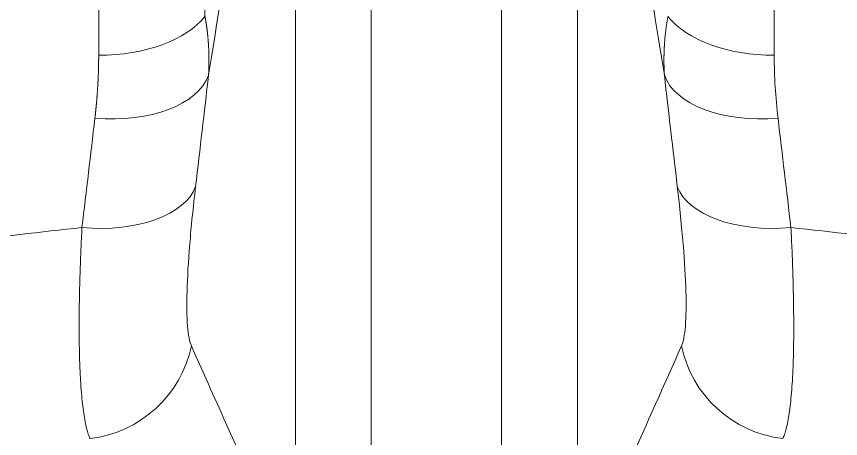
# Model space of a CAD drawing. Header units: millimetres. Extents: x 4664 to 8864, y -38 to 2932.
# Drawn here: x 7917.25 to 7926.51, y 2250.14 to 2254.89 of the extents above; entities that cross this region are included whole.
import ezdxf

# ---------------------------------------------------------------- set-up
doc = ezdxf.new("R2010")
doc.units = ezdxf.units.MM

msp = doc.modelspace()

# ---------------------------------------------------------------- linework, layer by layer
at = {"lineweight": 5}
for p, q in [((7918.1762, 2254.457), (7918.1762, 2271.1336)), ((7925.7689, 2271.1336), (7925.7689, 2254.457)), ((7919.3708, 2270.7219), (7919.3708, 2254.8945)), ((7920.3888, 2248.5495), (7920.3888, 2260.617)), ((7923.5563, 2260.617), (7923.5563, 2248.5495)), ((7921.2402, 2260.435), (7921.2402, 2246.9395)), ((7922.7049, 2246.9395), (7922.7049, 2260.435))]:
    msp.add_line(p, q, dxfattribs=at)
for centre, major_axis, ratio, start_param, end_param in [((7910.995, 2236.4157), (10.432, 52.5413), 0.095617, 5.077278, 5.209964), ((7932.9501, 2236.4157), (-10.432, 52.5413), 0.095617, 1.073221, 1.205907), ((7918.1762, 2255.1909), (1.3059, 0), 0.561976, 4.712389, 5.867354), ((7925.7689, 2255.1909), (1.3059, 0), 0.561976, 3.557424, 4.712389), ((7918.1336, 2254.4695), (1.2975, -0.1484), 0.549598, 4.77516, 6.157737), ((7905.4478, 2213.9442), (13.6589, 72.9615), 0.10331, 5.296142, 5.316597), ((7925.8114, 2254.4695), (1.2975, 0.1484), 0.549598, 3.267041, 4.649618), ((7938.4972, 2213.9442), (-13.6589, 72.9615), 0.10331, 0.966589, 0.987043), ((7904.1707, 2214.1806), (13.6641, 71.6548), 0.105061, 5.296836, 5.317291), ((7939.7743, 2214.1806), (-13.6641, 71.6548), 0.105061, 0.965895, 0.986349), ((7917.9884, 2253.2166), (1.297, -0.1524), 0.532307, 4.774835, 6.159394), ((7925.9567, 2253.2166), (1.297, 0.1524), 0.532307, 3.265384, 4.649943), ((7917.941, 2251.423), (1.1924, 0.5326), 0.983264, 4.405025, 5.672115), ((7926.004, 2251.423), (1.1924, -0.5326), 0.983264, 3.752663, 5.019753)]:
    msp.add_ellipse(centre, major_axis=major_axis, ratio=ratio, start_param=start_param, end_param=end_param, dxfattribs=at)
for points, knots in [([(7919.3708, 2254.8945), (7919.3713, 2254.892), (7919.3722, 2254.887), (7919.3736, 2254.8795), (7919.3749, 2254.8719), (7919.3763, 2254.8643), (7919.3776, 2254.8567), (7919.3789, 2254.849), (7919.3802, 2254.8413), (7919.3815, 2254.8336), (7919.3827, 2254.8258), (7919.3839, 2254.818), (7919.3852, 2254.8101), (7919.3863, 2254.8022), (7919.3875, 2254.7942), (7919.3887, 2254.7863), (7919.3898, 2254.7782), (7919.3909, 2254.7702), (7919.392, 2254.7621), (7919.3931, 2254.7539), (7919.3942, 2254.7457), (7919.3952, 2254.7375), (7919.3962, 2254.7293), (7919.3972, 2254.721), (7919.3982, 2254.7126), (7919.3991, 2254.7043), (7919.4, 2254.6958), (7919.4009, 2254.6874), (7919.4018, 2254.6789), (7919.4027, 2254.6704), (7919.4035, 2254.6618), (7919.4043, 2254.6532), (7919.4051, 2254.6445), (7919.4059, 2254.6358), (7919.4066, 2254.6271), (7919.4073, 2254.6183), (7919.408, 2254.6095), (7919.4086, 2254.6007), (7919.4092, 2254.5918), (7919.4098, 2254.5828), (7919.4104, 2254.5739), (7919.411, 2254.564), (7919.4116, 2254.5532), (7919.4123, 2254.5413), (7919.4128, 2254.5293), (7919.4134, 2254.5171), (7919.4138, 2254.5046), (7919.4143, 2254.492), (7919.4147, 2254.4792), (7919.415, 2254.4663), (7919.4153, 2254.4531), (7919.4155, 2254.4397), (7919.4156, 2254.4262), (7919.4157, 2254.4125), (7919.4157, 2254.3986), (7919.4157, 2254.3844), (7919.4155, 2254.3702), (7919.4153, 2254.3557), (7919.4151, 2254.341), (7919.4147, 2254.3261), (7919.4143, 2254.3111), (7919.4137, 2254.2958), (7919.4131, 2254.2804), (7919.4124, 2254.2648), (7919.4116, 2254.249), (7919.411, 2254.2384), (7919.4107, 2254.2331)], [0, 0, 0, 0, 0.011398, 0.022851, 0.034361, 0.045928, 0.057551, 0.06923, 0.080965, 0.092757, 0.104606, 0.11651, 0.128472, 0.140489, 0.152564, 0.164695, 0.176882, 0.189126, 0.201426, 0.213783, 0.226197, 0.238667, 0.251194, 0.263778, 0.276418, 0.289115, 0.301869, 0.31468, 0.327547, 0.340471, 0.353452, 0.366489, 0.379583, 0.392735, 0.405942, 0.419207, 0.432529, 0.445907, 0.459342, 0.472835, 0.486384, 0.49999, 0.517598, 0.535485, 0.553653, 0.5721, 0.590827, 0.609834, 0.629122, 0.648689, 0.668538, 0.688667, 0.709077, 0.729767, 0.750739, 0.771992, 0.793526, 0.815341, 0.837438, 0.859816, 0.882476, 0.905417, 0.92864, 0.952145, 0.975931, 1, 1, 1, 1]), ([(7924.5344, 2254.2331), (7924.5342, 2254.2355), (7924.5339, 2254.2403), (7924.5335, 2254.2476), (7924.5332, 2254.2547), (7924.5328, 2254.2619), (7924.5325, 2254.269), (7924.5321, 2254.2761), (7924.5318, 2254.2831), (7924.5316, 2254.2901), (7924.5313, 2254.297), (7924.531, 2254.304), (7924.5308, 2254.3108), (7924.5306, 2254.3177), (7924.5304, 2254.3245), (7924.5302, 2254.3312), (7924.5301, 2254.338), (7924.5299, 2254.3446), (7924.5298, 2254.3513), (7924.5297, 2254.3579), (7924.5296, 2254.3645), (7924.5295, 2254.371), (7924.5294, 2254.3775), (7924.5294, 2254.3839), (7924.5294, 2254.3904), (7924.5293, 2254.3967), (7924.5293, 2254.4031), (7924.5293, 2254.4094), (7924.5294, 2254.4156), (7924.5294, 2254.4219), (7924.5295, 2254.428), (7924.5295, 2254.4342), (7924.5296, 2254.4403), (7924.5297, 2254.4464), (7924.5298, 2254.4524), (7924.5299, 2254.4584), (7924.53, 2254.4643), (7924.5302, 2254.4702), (7924.5303, 2254.4761), (7924.5305, 2254.482), (7924.5306, 2254.4878), (7924.5308, 2254.4935), (7924.531, 2254.4992), (7924.5312, 2254.5049), (7924.5314, 2254.5106), (7924.5317, 2254.5162), (7924.5319, 2254.5217), (7924.5321, 2254.5273), (7924.5324, 2254.5327), (7924.5326, 2254.5382), (7924.5329, 2254.5436), (7924.5332, 2254.549), (7924.5335, 2254.5543), (7924.5338, 2254.5596), (7924.5343, 2254.5688), (7924.5351, 2254.582), (7924.5363, 2254.5989), (7924.5375, 2254.6158), (7924.5389, 2254.6325), (7924.5403, 2254.649), (7924.5419, 2254.6654), (7924.5435, 2254.6817), (7924.5452, 2254.6978), (7924.547, 2254.7138), (7924.5489, 2254.7296), (7924.5508, 2254.7453), (7924.5528, 2254.7609), (7924.5549, 2254.7763), (7924.5571, 2254.7916), (7924.5594, 2254.8067), (7924.5617, 2254.8217), (7924.5641, 2254.8365), (7924.5665, 2254.8512), (7924.569, 2254.8657), (7924.5716, 2254.8802), (7924.5734, 2254.8897), (7924.5742, 2254.8945)], [0, 0, 0, 0, 0.010932, 0.021807, 0.032623, 0.043382, 0.054084, 0.064727, 0.075313, 0.085841, 0.096312, 0.106724, 0.117079, 0.127377, 0.137617, 0.147799, 0.157923, 0.16799, 0.177999, 0.18795, 0.197844, 0.20768, 0.217459, 0.227179, 0.236843, 0.246449, 0.255997, 0.265487, 0.27492, 0.284296, 0.293614, 0.302874, 0.312077, 0.321223, 0.330311, 0.339341, 0.348314, 0.35723, 0.366088, 0.374888, 0.383631, 0.392317, 0.400946, 0.409517, 0.41803, 0.426487, 0.434886, 0.443227, 0.451512, 0.459739, 0.467908, 0.476021, 0.484076, 0.492074, 0.500014, 0.525883, 0.551544, 0.577, 0.602248, 0.627291, 0.652128, 0.676758, 0.701182, 0.725401, 0.749413, 0.77322, 0.796821, 0.820217, 0.843407, 0.866392, 0.889172, 0.911747, 0.934117, 0.956283, 0.978244, 1, 1, 1, 1]), ([(7918.1336, 2253.7485), (7918.1341, 2253.7527), (7918.1351, 2253.7611), (7918.1365, 2253.7737), (7918.1379, 2253.7863), (7918.1393, 2253.7988), (7918.1406, 2253.8114), (7918.142, 2253.8239), (7918.1433, 2253.8364), (7918.1445, 2253.8489), (7918.1458, 2253.8614), (7918.147, 2253.8739), (7918.1482, 2253.8864), (7918.1494, 2253.8988), (7918.1506, 2253.9112), (7918.1517, 2253.9237), (7918.1528, 2253.9361), (7918.1539, 2253.9485), (7918.1549, 2253.9609), (7918.1559, 2253.9732), (7918.1569, 2253.9856), (7918.1579, 2253.9979), (7918.1589, 2254.0103), (7918.1598, 2254.0226), (7918.1607, 2254.0349), (7918.1615, 2254.0472), (7918.1624, 2254.0594), (7918.1632, 2254.0717), (7918.164, 2254.084), (7918.1648, 2254.0962), (7918.1655, 2254.1084), (7918.1663, 2254.1206), (7918.167, 2254.1328), (7918.1676, 2254.145), (7918.1683, 2254.1572), (7918.1689, 2254.1693), (7918.1695, 2254.1815), (7918.1701, 2254.1936), (7918.1706, 2254.2057), (7918.1711, 2254.2178), (7918.1716, 2254.2299), (7918.1721, 2254.242), (7918.1725, 2254.254), (7918.1729, 2254.2661), (7918.1733, 2254.2781), (7918.1737, 2254.2901), (7918.174, 2254.3021), (7918.1744, 2254.3141), (7918.1746, 2254.3261), (7918.1749, 2254.3381), (7918.1752, 2254.35), (7918.1754, 2254.362), (7918.1756, 2254.3739), (7918.1757, 2254.3858), (7918.1759, 2254.3977), (7918.176, 2254.4096), (7918.1761, 2254.4215), (7918.1761, 2254.4333), (7918.1762, 2254.4452), (7918.1762, 2254.4531), (7918.1762, 2254.457)], [0, 0, 0, 0, 0.017766, 0.035513, 0.05324, 0.070949, 0.088638, 0.106308, 0.123959, 0.141592, 0.159205, 0.176799, 0.194374, 0.211931, 0.229469, 0.246988, 0.264488, 0.28197, 0.299433, 0.316878, 0.334304, 0.351711, 0.369101, 0.386471, 0.403824, 0.421158, 0.438474, 0.455772, 0.473052, 0.490314, 0.507557, 0.524783, 0.541991, 0.55918, 0.576353, 0.593507, 0.610643, 0.627762, 0.644863, 0.661947, 0.679013, 0.696061, 0.713092, 0.730106, 0.747102, 0.764081, 0.781043, 0.797988, 0.814915, 0.831825, 0.848719, 0.865595, 0.882454, 0.899297, 0.916123, 0.932931, 0.949724, 0.966499, 0.983258, 1, 1, 1, 1]), ([(7919.2654, 2252.9802), (7919.238, 2252.7463), (7919.2162, 2252.5308), (7919.1838, 2252.1363), (7919.1732, 2251.9554), (7919.1604, 2251.492), (7919.1767, 2251.2792), (7919.2181, 2251.1866)], [0, 0, 0, 0, 0.25, 0.25, 0.5, 0.5, 1, 1, 1, 1]), ([(7924.727, 2251.1866), (7924.7476, 2251.2329), (7924.7619, 2251.308), (7924.7783, 2251.5133), (7924.7804, 2251.6454), (7924.7677, 2252.108), (7924.7345, 2252.5126), (7924.6796, 2252.9802)], [0, 0, 0, 0, 0.25, 0.25, 0.5, 0.5, 1, 1, 1, 1]), ([(7907.1203, 2249.8159), (7907.5568, 2249.9932), (7908.4333, 2250.3311), (7909.7582, 2250.7885), (7910.6484, 2251.061), (7911.3185, 2251.2532), (7911.5424, 2251.3153), (7911.8787, 2251.4054), (7912.0471, 2251.4497), (7912.2437, 2251.5001), (7912.3421, 2251.525), (7912.3914, 2251.5374), (7912.416, 2251.5435), (7912.4283, 2251.5466), (7912.4344, 2251.5481), (7912.4375, 2251.5489), (7912.4391, 2251.5493), (7912.4397, 2251.5494), (7912.4402, 2251.5495), (7912.4404, 2251.5496), (7912.8995, 2251.664), (7913.8191, 2251.8757), (7915.2035, 2252.1427), (7916.593, 2252.3594), (7917.5227, 2252.4707), (7917.9884, 2252.518)], [0, 0, 0, 0, 0.125, 0.25, 0.375, 0.375, 0.4375, 0.4375, 0.46875, 0.484375, 0.492187, 0.496094, 0.498047, 0.499023, 0.499512, 0.499756, 0.499878, 0.499939, 0.499939, 0.5, 0.5, 0.625, 0.75, 0.875, 1, 1, 1, 1]), ([(7918.0794, 2250.1444), (7918.0726, 2250.1586), (7918.0659, 2250.175), (7918.0531, 2250.2126), (7918.0469, 2250.2337), (7918.0349, 2250.2808), (7918.0292, 2250.3068), (7918.0183, 2250.3639), (7918.0131, 2250.3949), (7918.0032, 2250.462), (7917.9986, 2250.4981), (7917.9899, 2250.5754), (7917.9859, 2250.6166), (7917.9786, 2250.7043), (7917.9753, 2250.7506), (7917.9709, 2250.824), (7917.9695, 2250.8491), (7917.9676, 2250.8877), (7917.9667, 2250.9072), (7917.9657, 2250.9304), (7917.9652, 2250.9421), (7917.965, 2250.948), (7917.9649, 2250.951), (7917.9648, 2250.9524), (7917.9648, 2250.9532), (7917.9648, 2250.9535), (7917.9648, 2250.9537), (7917.9648, 2250.9538), (7917.9648, 2250.9539), (7917.9648, 2250.9539), (7917.9648, 2250.9539), (7917.9629, 2251.0017), (7917.9613, 2251.0522), (7917.9588, 2251.1586), (7917.9579, 2251.2144), (7917.9568, 2251.3318), (7917.9566, 2251.3932), (7917.9569, 2251.4896), (7917.9571, 2251.5224), (7917.9575, 2251.5727), (7917.9578, 2251.5981), (7917.9582, 2251.6282), (7917.9584, 2251.6433), (7917.9585, 2251.6509), (7917.9586, 2251.6548), (7917.9586, 2251.6567), (7917.9586, 2251.6576), (7917.9586, 2251.6581), (7917.9586, 2251.6583), (7917.9586, 2251.6584), (7917.9586, 2251.6585), (7917.9586, 2251.6585), (7917.9586, 2251.6586), (7917.9595, 2251.7166), (7917.9607, 2251.7779), (7917.9639, 2251.9073), (7917.9659, 2251.9753), (7917.9707, 2252.1185), (7917.9735, 2252.1935), (7917.9802, 2252.3506), (7917.984, 2252.4326), (7917.9884, 2252.518)], [0, 0, 0, 0, 0.0625, 0.0625, 0.125, 0.125, 0.1875, 0.1875, 0.25, 0.25, 0.3125, 0.3125, 0.375, 0.375, 0.4375, 0.4375, 0.46875, 0.46875, 0.484375, 0.492187, 0.496094, 0.498047, 0.499023, 0.499512, 0.499756, 0.499878, 0.499939, 0.499969, 0.499985, 0.499985, 0.5, 0.5, 0.5625, 0.5625, 0.625, 0.625, 0.6875, 0.6875, 0.71875, 0.71875, 0.734375, 0.742187, 0.746094, 0.748047, 0.749023, 0.749512, 0.749756, 0.749878, 0.749939, 0.749969, 0.749985, 0.749985, 0.75, 0.75, 0.8125, 0.8125, 0.875, 0.875, 0.9375, 0.9375, 1, 1, 1, 1]), ([(7925.9567, 2252.518), (7925.9613, 2252.4291), (7925.9652, 2252.3429), (7925.9721, 2252.1765), (7925.975, 2252.0963), (7925.9798, 2251.9419), (7925.9818, 2251.8678), (7925.9848, 2251.7256), (7925.9859, 2251.6575), (7925.9874, 2251.5275), (7925.9878, 2251.4655), (7925.9879, 2251.3475), (7925.9876, 2251.2914), (7925.9865, 2251.185), (7925.9856, 2251.1347), (7925.9839, 2251.0632), (7925.9832, 2251.0401), (7925.9822, 2251.0064), (7925.9816, 2250.9898), (7925.9809, 2250.9708), (7925.9806, 2250.9615), (7925.9804, 2250.9568), (7925.9803, 2250.9545), (7925.9802, 2250.9533), (7925.9802, 2250.9527), (7925.9802, 2250.9525), (7925.9802, 2250.9523), (7925.9802, 2250.9522), (7925.9802, 2250.9522), (7925.9802, 2250.9522), (7925.9802, 2250.9521), (7925.9802, 2250.9521), (7925.9781, 2250.8983), (7925.9755, 2250.847), (7925.9697, 2250.7494), (7925.9664, 2250.7031), (7925.959, 2250.6157), (7925.955, 2250.5745), (7925.9464, 2250.4974), (7925.9417, 2250.4614), (7925.9319, 2250.3944), (7925.9267, 2250.3635), (7925.9158, 2250.3066), (7925.9101, 2250.2806), (7925.8981, 2250.2336), (7925.8919, 2250.2125), (7925.8791, 2250.175), (7925.8725, 2250.1586), (7925.8656, 2250.1444)], [0, 0, 0, 0, 0.0625, 0.0625, 0.125, 0.125, 0.1875, 0.1875, 0.25, 0.25, 0.3125, 0.3125, 0.375, 0.375, 0.4375, 0.4375, 0.46875, 0.46875, 0.484375, 0.492187, 0.496094, 0.498047, 0.499023, 0.499512, 0.499756, 0.499878, 0.499939, 0.499969, 0.499985, 0.499992, 0.499992, 0.5, 0.5, 0.5625, 0.5625, 0.625, 0.625, 0.6875, 0.6875, 0.75, 0.75, 0.8125, 0.8125, 0.875, 0.875, 0.9375, 0.9375, 1, 1, 1, 1]), ([(7925.9567, 2252.518), (7926.4227, 2252.4706), (7927.353, 2252.3593), (7928.7435, 2252.1424), (7929.6671, 2251.9642), (7930.3585, 2251.8179), (7930.5888, 2251.767), (7930.9339, 2251.6875), (7931.1063, 2251.647), (7931.3074, 2251.5983), (7931.4079, 2251.5736), (7931.4582, 2251.5612), (7931.4833, 2251.5549), (7931.4958, 2251.5518), (7931.5021, 2251.5502), (7931.5053, 2251.5495), (7931.5068, 2251.5491), (7931.5075, 2251.5489), (7931.508, 2251.5488), (7931.5082, 2251.5487), (7931.9582, 2251.4365), (7932.8545, 2251.1963), (7934.1887, 2250.7879), (7935.5127, 2250.3307), (7936.3886, 2249.993), (7936.8248, 2249.8159)], [0, 0, 0, 0, 0.125, 0.25, 0.375, 0.375, 0.4375, 0.4375, 0.46875, 0.484375, 0.492187, 0.496094, 0.498047, 0.499023, 0.499512, 0.499756, 0.499878, 0.499939, 0.499939, 0.5, 0.5, 0.625, 0.75, 0.875, 1, 1, 1, 1])]:
    msp.add_open_spline(points, degree=3, knots=knots, dxfattribs=at)
for points in [[(7925.7689, 2254.457), (7925.7689, 2254.2213), (7925.7839, 2253.985), (7925.8114, 2253.7485)], [(7919.2181, 2251.1866), (7919.6091, 2250.3113), (7919.9994, 2249.4325), (7920.3888, 2248.5495)], [(7923.5563, 2248.5495), (7923.9457, 2249.4325), (7924.336, 2250.3113), (7924.727, 2251.1866)]]:
    msp.add_open_spline(points, degree=3, dxfattribs=at)

doc.saveas('drawing.dxf')
